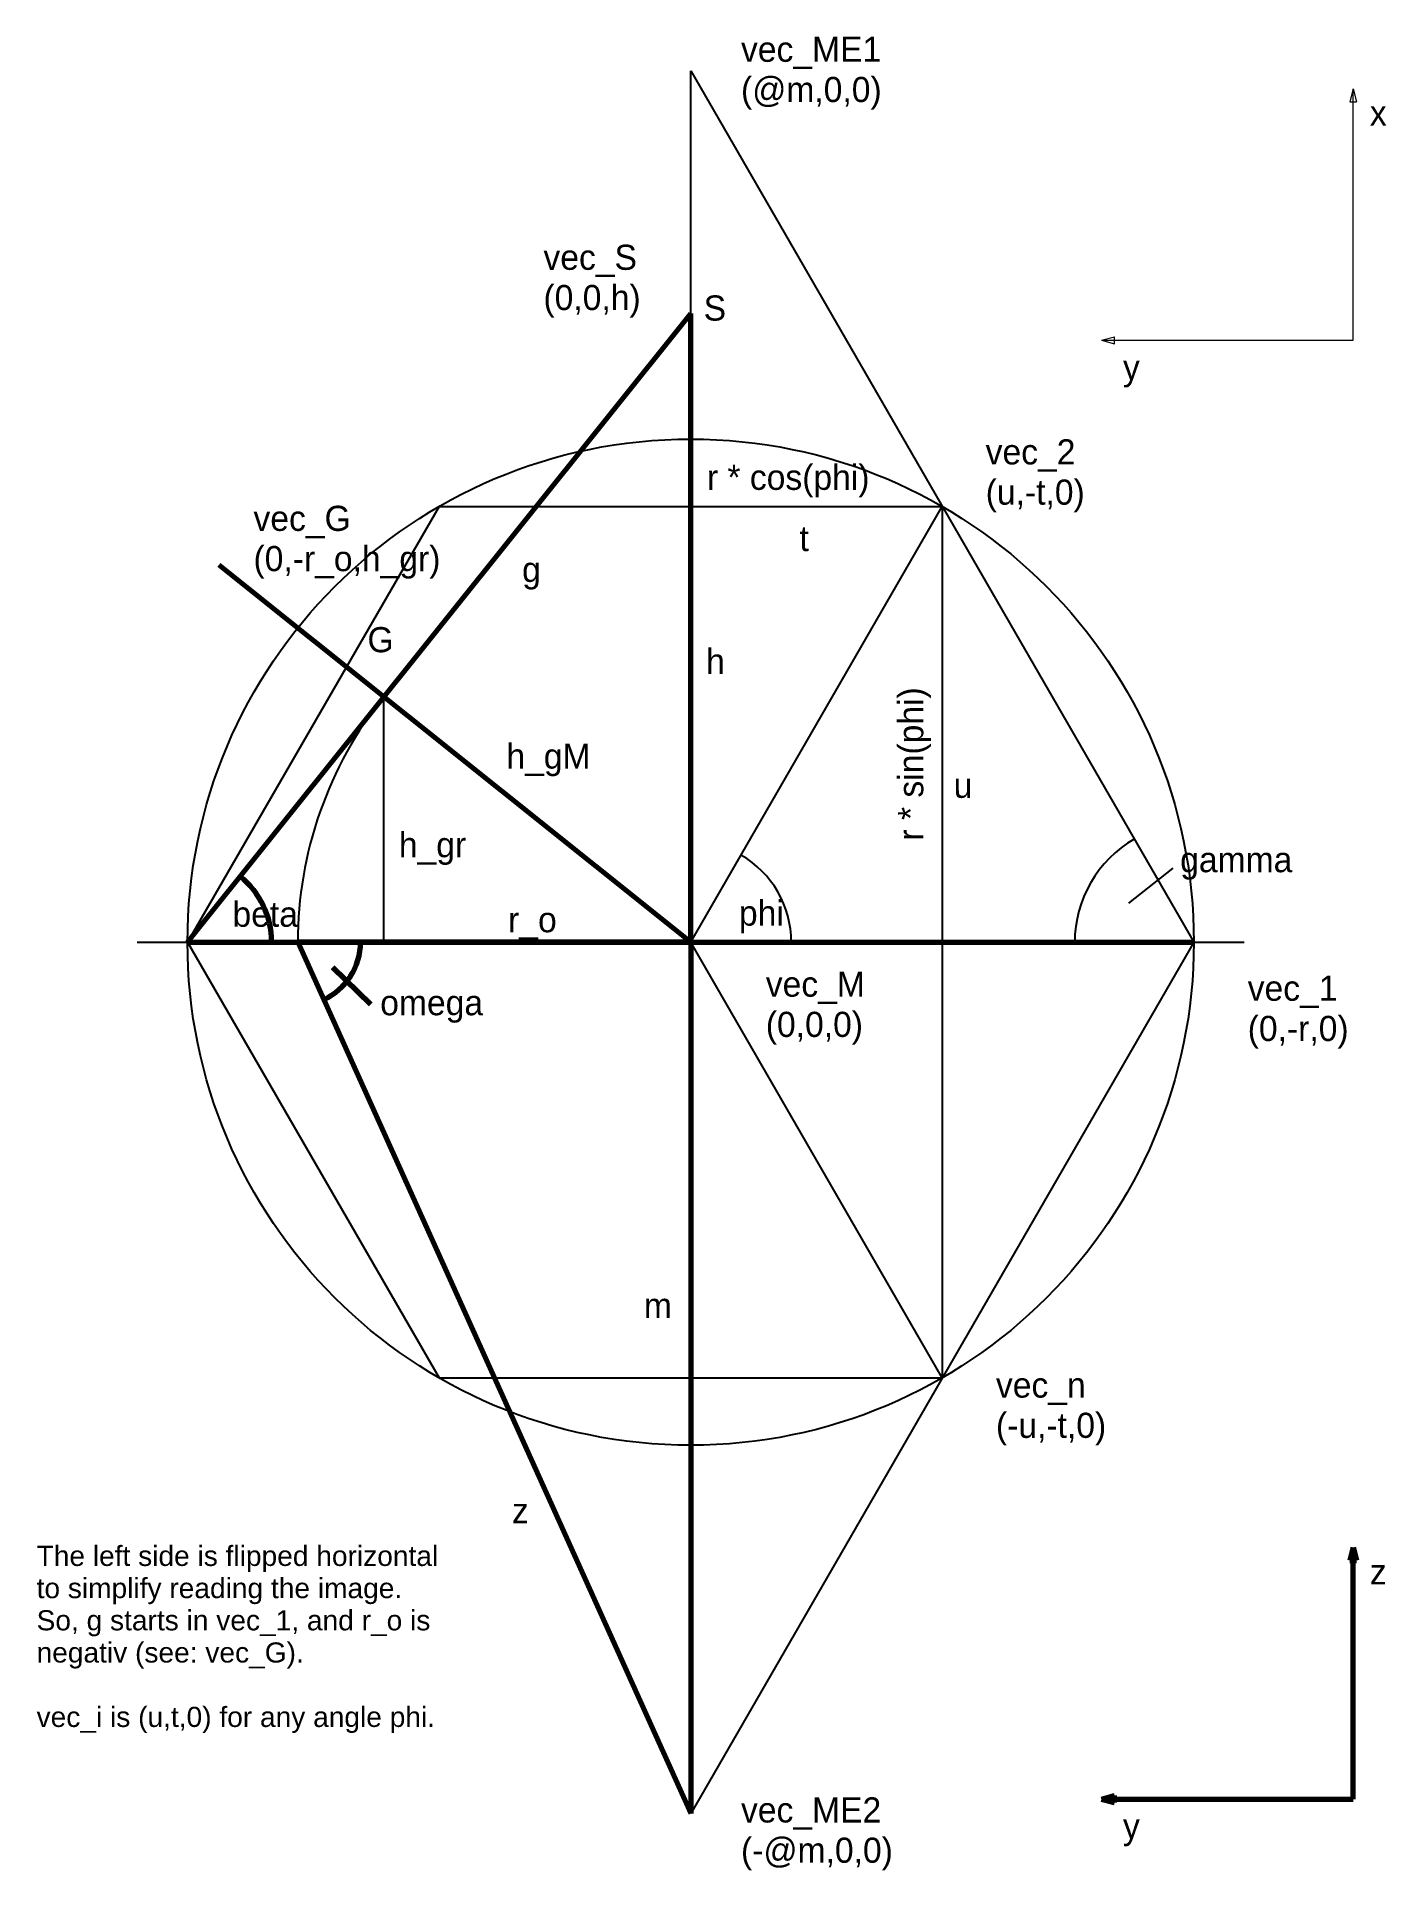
# Model space of a CAD drawing. Header units: millimetres. Extents: x -130 to 138, y -185 to 180.
import ezdxf

# ---------------------------------------------------------------- set-up
doc = ezdxf.new("R2010")
doc.units = ezdxf.units.MM
doc.layers.get('0').update_dxf_attribs({"lineweight": 0, "true_color": 0xffffff})
for name, color, linetype, lineweight, true_color in [('layer 1', 47, 'Continuous', 25, 0x464646), ('layer 2', 7, 'Continuous', 25, 0xffffff), ('layer 3', 4, 'Continuous', 70, 0x00ffff), ('layer 4', 2, 'Continuous', 25, 0xffff00), ('layer 5', 30, 'Continuous', 35, 0xff7f00), ('layer 6', 2, 'Continuous', 25, 0xffff00), ('layer 7', 3, 'Continuous', 70, 0x00ff00), ('layer 9', 2, 'Continuous', 25, 0xffff00)]:
    doc.layers.add(name, color=color, linetype=linetype, lineweight=lineweight, true_color=true_color)
doc.styles.add('textstyle0', font='')
doc.styles.add('textstyle1', font='')
doc.styles.add('textstyle10', font='')
doc.styles.add('textstyle11', font='')
doc.styles.add('textstyle12', font='')
doc.styles.add('textstyle13', font='')
doc.styles.add('textstyle14', font='')
doc.styles.add('textstyle15', font='')
doc.styles.add('textstyle16', font='')
doc.styles.add('textstyle17', font='')
doc.styles.add('textstyle18', font='')
doc.styles.add('textstyle19', font='')
doc.styles.add('textstyle2', font='')
doc.styles.add('textstyle20', font='')
doc.styles.add('textstyle21', font='')
doc.styles.add('textstyle22', font='')
doc.styles.add('textstyle23', font='')
doc.styles.add('textstyle24', font='')
doc.styles.add('textstyle25', font='')
doc.styles.add('textstyle26', font='')
doc.styles.add('textstyle27', font='')
doc.styles.add('textstyle28', font='')
doc.styles.add('textstyle29', font='')
doc.styles.add('textstyle3', font='')
doc.styles.add('textstyle4', font='')
doc.styles.add('textstyle5', font='')
doc.styles.add('textstyle6', font='')
doc.styles.add('textstyle7', font='')
doc.styles.add('textstyle8', font='')
doc.styles.add('textstyle9', font='')
doc.styles.get('textstyle0').set_extended_font_data('textstyle19')
doc.styles.get('textstyle1').set_extended_font_data('textstyle2')
doc.styles.get('textstyle10').set_extended_font_data('textstyle11')
doc.styles.get('textstyle11').set_extended_font_data('textstyle12')
doc.styles.get('textstyle12').set_extended_font_data('textstyle13')
doc.styles.get('textstyle13').set_extended_font_data('textstyle14')
doc.styles.get('textstyle14').set_extended_font_data('textstyle15')
doc.styles.get('textstyle15').set_extended_font_data('textstyle16')
doc.styles.get('textstyle16').set_extended_font_data('textstyle17')
doc.styles.get('textstyle17').set_extended_font_data('textstyle18')
doc.styles.get('textstyle18').set_extended_font_data('textstyle20')
doc.styles.get('textstyle19').set_extended_font_data('textstyle21')
doc.styles.get('textstyle2').set_extended_font_data('textstyle3')
doc.styles.get('textstyle20').set_extended_font_data('textstyle22')
doc.styles.get('textstyle21').set_extended_font_data('textstyle23')
doc.styles.get('textstyle22').set_extended_font_data('textstyle24')
doc.styles.get('textstyle23').set_extended_font_data('textstyle25')
doc.styles.get('textstyle24').set_extended_font_data('textstyle26')
doc.styles.get('textstyle25').set_extended_font_data('textstyle8')
doc.styles.get('textstyle26').set_extended_font_data('textstyle7')
doc.styles.get('textstyle27').set_extended_font_data('textstyle27')
doc.styles.get('textstyle28').set_extended_font_data('textstyle0')
doc.styles.get('textstyle29').set_extended_font_data('textstyle1')
doc.styles.get('textstyle3').set_extended_font_data('textstyle8')
doc.styles.get('textstyle4').set_extended_font_data('textstyle7')
doc.styles.get('textstyle5').set_extended_font_data('textstyle4')
doc.styles.get('textstyle6').set_extended_font_data('textstyle5')
doc.styles.get('textstyle7').set_extended_font_data('Nimbus Sans L')
doc.styles.get('textstyle8').set_extended_font_data('textstyle9')
doc.styles.get('textstyle9').set_extended_font_data('textstyle10')

msp = doc.modelspace()

# ---------------------------------------------------------------- linework, layer by layer
for p, q in [((131.67, 169.66), (130.99, 167.08)), ((131.67, 119.66), (131.67, 169.66)), ((131.67, 169.66), (132.35, 167.08)), ((130.99, 167.08), (132.35, 167.08)), ((81.67, 119.66), (84.25, 120.34)), ((84.25, 118.97), (84.25, 120.34)), ((81.67, 119.66), (131.67, 119.66)), ((81.67, 119.66), (84.25, 118.97))]:
    msp.add_line(p, q)
at = {"layer": 'layer 1'}
for p, q in [((-50, 86.6), (-100, 0)), ((-50, 86.6), (50, 86.6)), ((-100, 0), (-50, -86.6)), ((-50, -86.6), (50, -86.6))]:
    msp.add_line(p, q, dxfattribs=at)
msp.add_circle((0, 0), 100, dxfattribs=at)
at = {"layer": 'layer 2'}
for p, q in [((0, -173.21), (0, 173.21)), ((0, 173.21), (100, 0)), ((50, 86.6), (50, -86.6)), ((87.07, 7.72), (95.91, 14.72)), ((-110, 0), (110, 0)), ((100, 0), (0, -173.21)), ((50, -86.6), (0, 0)), ((50, -86.6), (50, -86.6))]:
    msp.add_line(p, q, dxfattribs=at)
msp.add_arc((100, 0), 23.67, 120, 180, dxfattribs=at)
at = {"layer": 'layer 3'}
for p, q in [((-100, 0), (0, 125)), ((0, 0), (0, 125)), ((0, 0), (-93.7, 74.96)), ((-100, 0), (100, 0)), ((131.67, -120.34), (130.99, -122.92)), ((130.99, -122.92), (132.35, -122.92)), ((131.67, -170.34), (131.67, -120.34)), ((131.67, -120.34), (132.35, -122.92)), ((81.67, -170.34), (84.25, -169.66)), ((81.67, -170.34), (131.67, -170.34)), ((81.67, -170.34), (84.25, -171.03)), ((84.25, -171.03), (84.25, -169.66))]:
    msp.add_line(p, q, dxfattribs=at)
msp.add_arc((-100, 0), 16.73, 0, 51.3402, dxfattribs=at)
at = {"layer": 'layer 4'}
for p, q in [((0, 0), (50, 86.6)), ((0, 86.6), (50, 86.6)), ((50, 86.6), (50, 0))]:
    msp.add_line(p, q, dxfattribs=at)
msp.add_arc((0, 0), 20, 0.0001, 60, dxfattribs=at)
at = {"layer": 'layer 6'}
msp.add_arc((0, 0), 78.09, 141.3402, 180, dxfattribs=at)
at = {"layer": 'layer 7'}
for p, q in [((-78.09, 0), (0, -173.21)), ((0, 0), (-78.09, 0)), ((0, 0), (0, -173.21)), ((-71.16, -4.98), (-63.65, -12.35))]:
    msp.add_line(p, q, dxfattribs=at)
msp.add_arc((-78.09, 0), 12.48, 294.2675, 0, dxfattribs=at)
at = {"layer": 'layer 9'}
for p, q in [((-60.98, 0), (-60.98, 48.78)), ((0, 0), (-60.98, 0))]:
    msp.add_line(p, q, dxfattribs=at)

# ---------------------------------------------------------------- texts
at = {"char_height": 5, "width": 2.2222, "attachment_point": 3, "line_spacing_factor": 0.96}
for s, insert, style in [('x', (138.33, 167.33), 'textstyle18'), ('y', (89.26, 116.77), 'textstyle19')]:
    msp.add_mtext(s, dxfattribs=dict(at, insert=insert, style=style))
at = {"insert": (-130, -120), "char_height": 4, "attachment_point": 1, "line_spacing_factor": 0.96, "style": 'textstyle7'}
msp.add_mtext('The left side is flipped horizontal\\Pto simplify reading the image.\\PSo, g starts in vec_1, and r_o is\\Pnegativ (see: vec_G).\\P\\Pvec_i is (u,t,0) for any angle phi.', dxfattribs=at)
at = {"layer": 'layer 2', "insert": (97.29, 18.91), "char_height": 5, "width": 20, "attachment_point": 1, "line_spacing_factor": 0.96, "style": 'textstyle11'}
msp.add_mtext('gamma', dxfattribs=at)
at = {"layer": 'layer 3', "char_height": 5, "line_spacing_factor": 0.96}
for s, insert, width, attachment_point, style in [('S', (2.58, 128.56), 2.7778, 1, 'textstyle17'), ('g', (-33.5, 76.58), 2.2222, 1, 'textstyle16'), ('G', (-64.24, 62.63), 2.7778, 1, 'textstyle12'), ('h', (3.07, 58.33), 2.2222, 1, 'textstyle14'), ('h_gM', (-36.62, 39.47), 18.8889, 1, 'textstyle15'), ('beta', (-91.07, 8.06), 13.3333, 1, 'textstyle13'), ('z', (138.33, -122.67), 2.2222, 3, 'textstyle28'), ('y', (89.26, -173.23), 2.2222, 3, 'textstyle29')]:
    msp.add_mtext(s, dxfattribs=dict(at, insert=insert, width=width, attachment_point=attachment_point, style=style))
at = {"layer": 'layer 4', "char_height": 5, "attachment_point": 1, "line_spacing_factor": 0.96}
for s, insert, width, style in [('r * cos(phi)', (3.22, 94.91), 39, 'textstyle10'), ('phi', (9.59, 8.29), 7.7778, 'textstyle8')]:
    msp.add_mtext(s, dxfattribs=dict(at, insert=insert, width=width, style=style))
at = {"layer": 'layer 4', "insert": (41.23, 20.2), "char_height": 5, "width": 37.3333, "attachment_point": 1, "rotation": 90, "line_spacing_factor": 0.96, "style": 'textstyle9'}
msp.add_mtext('r * sin(phi)', dxfattribs=at)
at = {"layer": 'layer 5', "char_height": 5, "attachment_point": 1, "line_spacing_factor": 0.96}
for s, insert, width, style in [('vec_ME1\\P(@m,0,0)', (10, 180), 48.3333, 'textstyle25'), ('vec_S\\P(0,0,h)', (-29.26, 138.65), 21.6667, 'textstyle23'), ('vec_2\\P(u,-t,0)', (58.63, 99.97), 21.6667, 'textstyle22'), ('vec_G\\P(0,-r_o,h_gr)', (-86.89, 86.75), 48.3333, 'textstyle24'), ('t', (21.62, 82.74), 1.6667, 'textstyle6'), ('u', (52.27, 33.69), 2.2222, 'textstyle5'), ('vec_M\\P(0,0,0)', (14.93, -5.84), 22.2222, 'textstyle21'), ('vec_1\\P(0,-r,0)', (110.71, -6.65), 21.6667, 'textstyle20'), ('vec_n\\P(-u,-t,0)', (60.67, -85.54), 25.5556, 'textstyle27'), ('vec_ME2\\P(-@m,0,0)', (10, -170), 48.3333, 'textstyle26')]:
    msp.add_mtext(s, dxfattribs=dict(at, insert=insert, width=width, style=style))
at = {"layer": 'layer 7', "char_height": 5, "attachment_point": 1, "line_spacing_factor": 0.96}
for s, insert, width, style in [('omega', (-61.7, -9.53), 18.8889, 'textstyle0'), ('m', (-9.3, -69.74), 3.3333, 'textstyle2'), ('z\\P', (-35.52, -110.51), 2.2222, 'textstyle1')]:
    msp.add_mtext(s, dxfattribs=dict(at, insert=insert, width=width, style=style))
at = {"layer": 'layer 9', "char_height": 5, "attachment_point": 1, "line_spacing_factor": 0.96}
for s, insert, width, style in [('h_gr', (-58, 21.85), 17.2222, 'textstyle4'), ('r_o', (-36.28, 6.97), 13.3333, 'textstyle3')]:
    msp.add_mtext(s, dxfattribs=dict(at, insert=insert, width=width, style=style))

doc.saveas('drawing.dxf')
